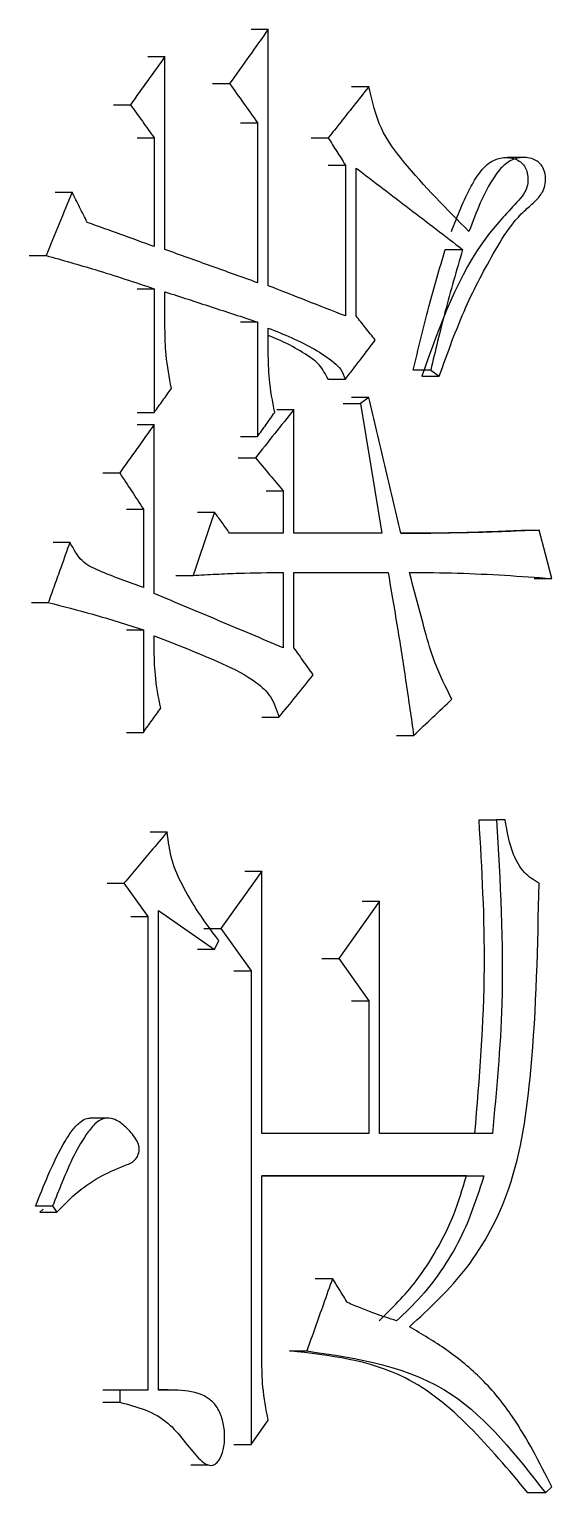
# Model space of a CAD drawing. Header units: millimetres. Extents: x 2251 to 4395, y 932 to 2449.
# Drawn here: x 3148.98 to 3150.86, y 1156.52 to 1161.76 of the extents above; entities that cross this region are included whole.
import ezdxf

# ---------------------------------------------------------------- set-up
doc = ezdxf.new("R2010")
doc.units = ezdxf.units.MM

msp = doc.modelspace()

# ---------------------------------------------------------------- linework, layer by layer
at = {"color": 7, "linetype": 'Continuous', "lineweight": 25}
for p, q in [((3149.777, 1161.7648), (3149.8385, 1161.7648)), ((3149.8385, 1160.8453), (3149.8385, 1161.7648)), ((3149.4071, 1161.6674), (3149.4681, 1161.6674)), ((3149.4681, 1160.9751), (3149.4681, 1161.6674)), ((3149.6385, 1161.57), (3149.6998, 1161.57)), ((3150.1375, 1161.5593), (3150.1995, 1161.5593)), ((3149.2835, 1161.4943), (3149.3442, 1161.4943)), ((3149.7386, 1161.4294), (3149.8, 1161.4294)), ((3149.8, 1161.4294), (3149.8, 1160.8561)), ((3149.3685, 1161.3753), (3149.4294, 1161.3753)), ((3149.4294, 1161.3753), (3149.4294, 1160.9859)), ((3149.992, 1161.3753), (3150.0537, 1161.3753)), ((3150.7586, 1161.3048), (3150.6956, 1161.3048)), ((3150.0533, 1161.278), (3150.1151, 1161.278)), ((3150.1151, 1161.278), (3150.1151, 1160.7371)), ((3150.1534, 1160.7371), (3150.1534, 1161.2672)), ((3149.0743, 1161.1806), (3149.1348, 1161.1806)), ((3148.9812, 1160.9535), (3149.0415, 1160.9535)), ((3150.4734, 1160.9751), (3150.5358, 1160.9751)), ((3149.4294, 1160.8345), (3149.4294, 1160.391)), ((3149.4681, 1160.6938), (3149.4681, 1160.8236)), ((3149.7386, 1160.7155), (3149.8, 1160.7155)), ((3149.8, 1160.7155), (3149.8, 1160.3044)), ((3149.8385, 1160.6073), (3149.8385, 1160.6938)), ((3150.0529, 1160.5099), (3150.1151, 1160.5099)), ((3150.4213, 1160.5424), (3150.359, 1160.5424)), ((3150.4213, 1160.5424), (3150.4518, 1160.5208)), ((3150.1069, 1160.4234), (3150.1688, 1160.4234)), ((3150.1994, 1160.445), (3150.1375, 1160.445)), ((3150.1994, 1160.445), (3150.1688, 1160.4234)), ((3149.8692, 1160.4018), (3149.9308, 1160.4018)), ((3149.9308, 1159.9583), (3149.9308, 1160.4018)), ((3149.3685, 1160.3477), (3149.4294, 1160.3477)), ((3149.4294, 1159.7419), (3149.4294, 1160.3477)), ((3149.7386, 1160.3044), (3149.8, 1160.3044)), ((3149.7309, 1160.2287), (3149.7923, 1160.2287)), ((3149.2448, 1160.1746), (3149.3055, 1160.1746)), ((3149.8308, 1160.1097), (3149.8923, 1160.1097)), ((3149.8923, 1160.1097), (3149.8923, 1159.9583)), ((3149.3299, 1160.0448), (3149.3907, 1160.0448)), ((3149.3907, 1160.0448), (3149.3907, 1159.7635)), ((3149.5846, 1160.034), (3149.6458, 1160.034)), ((3149.8923, 1159.9583), (3149.6998, 1159.9583)), ((3150.2454, 1159.9583), (3149.9308, 1159.9583)), ((3150.7468, 1159.9691), (3150.8098, 1159.9691)), ((3149.0666, 1159.9259), (3149.1271, 1159.9259)), ((3149.5075, 1159.8068), (3149.5686, 1159.8068)), ((3149.8923, 1159.8176), (3149.8923, 1159.5472)), ((3149.9308, 1159.8176), (3150.2683, 1159.8176)), ((3149.9308, 1159.5472), (3149.9308, 1159.8176)), ((3150.2063, 1159.8176), (3150.2683, 1159.8176)), ((3150.7926, 1159.796), (3150.8554, 1159.796)), ((3148.9889, 1159.7095), (3149.0493, 1159.7095)), ((3149.3299, 1159.6121), (3149.3907, 1159.6121)), ((3149.3907, 1159.6121), (3149.3907, 1159.2443)), ((3149.4294, 1159.5472), (3149.4294, 1159.5905)), ((3149.8154, 1159.2984), (3149.8769, 1159.2984)), ((3149.3299, 1159.2443), (3149.3907, 1159.2443)), ((3150.298, 1159.2335), (3150.3601, 1159.2335)), ((3149.4149, 1158.8874), (3149.4759, 1158.8874)), ((3150.5951, 1158.9306), (3150.6577, 1158.9306)), ((3150.6882, 1158.9306), (3150.6577, 1158.9306)), ((3149.8154, 1158.7467), (3149.6689, 1158.5412)), ((3149.754, 1158.7467), (3149.8154, 1158.7467)), ((3149.8154, 1157.8056), (3149.8154, 1158.7467)), ((3149.2602, 1158.7035), (3149.321, 1158.7035)), ((3149.321, 1158.7035), (3149.4062, 1158.5845)), ((3150.2377, 1158.6386), (3150.0921, 1158.433)), ((3150.1757, 1158.6386), (3150.2377, 1158.6386)), ((3150.2377, 1157.8056), (3150.2377, 1158.6386)), ((3149.3453, 1158.5845), (3149.4062, 1158.5845)), ((3149.4062, 1158.5845), (3149.4062, 1156.8861)), ((3149.4449, 1158.6061), (3149.6458, 1158.4655)), ((3149.4449, 1156.8861), (3149.4449, 1158.6061)), ((3149.6077, 1158.5412), (3149.6689, 1158.5412)), ((3149.6689, 1158.5412), (3149.7769, 1158.3898)), ((3149.6458, 1158.4655), (3149.5846, 1158.4655)), ((3149.6458, 1158.4655), (3149.6612, 1158.4979)), ((3150.0303, 1158.433), (3150.0921, 1158.433)), ((3150.0921, 1158.433), (3150.1994, 1158.2816)), ((3149.7155, 1158.3898), (3149.7769, 1158.3898)), ((3149.7769, 1158.3898), (3149.7769, 1156.6914)), ((3150.1375, 1158.2816), (3150.1994, 1158.2816)), ((3150.1994, 1158.2816), (3150.1994, 1157.8056)), ((3149.2604, 1157.8615), (3149.1993, 1157.8615)), ((3150.1994, 1157.8056), (3149.8154, 1157.8056)), ((3150.6425, 1157.8056), (3150.2377, 1157.8056)), ((3149.8154, 1156.9943), (3149.8154, 1157.6542)), ((3149.8154, 1157.6542), (3150.612, 1157.6542)), ((3150.5492, 1157.6542), (3149.8154, 1157.6542)), ((3150.5495, 1157.6542), (3150.612, 1157.6542)), ((3149.0307, 1157.5352), (3149.0196, 1157.5244)), ((3150.0073, 1157.2864), (3150.0691, 1157.2864)), ((3149.9149, 1157.0267), (3149.9769, 1157.0267)), ((3149.3055, 1156.8861), (3149.2448, 1156.8861)), ((3149.2448, 1156.8429), (3149.3055, 1156.8429)), ((3149.3055, 1156.8861), (3149.3055, 1156.8429)), ((3149.4062, 1156.8861), (3149.3055, 1156.8861)), ((3149.4794, 1156.8873), (3149.4449, 1156.8873)), ((3149.7769, 1156.6914), (3149.8385, 1156.778)), ((3149.7155, 1156.6914), (3149.7769, 1156.6914)), ((3149.5611, 1156.6185), (3149.6226, 1156.6185)), ((3150.8326, 1156.5183), (3150.8554, 1156.54)), ((3150.8326, 1156.5183), (3150.7695, 1156.5183))]:
    msp.add_line(p, q, dxfattribs=at)
at = {"color": 7, "linetype": 'Continuous', "lineweight": 25, "flags": 128}
for points in [[(3149.3685, 1160.8345), (3149.3856, 1160.8345), (3149.403, 1160.8345), (3149.4294, 1160.8345)], [(3150.3895, 1160.5208), (3150.4049, 1160.5208), (3150.4205, 1160.5208), (3150.4362, 1160.5208), (3150.4518, 1160.5208)], [(3150.1688, 1160.4234), (3150.2071, 1160.1908), (3150.2454, 1159.9583)], [(3149.3685, 1160.391), (3149.3836, 1160.391), (3149.3991, 1160.391), (3149.4294, 1160.391)], [(3150.8554, 1159.796), (3150.8326, 1159.8826), (3150.8098, 1159.9691)], [(3149.0649, 1157.546), (3149.0436, 1157.546), (3149.0238, 1157.546), (3149.0044, 1157.546)], [(3149.0196, 1157.5244), (3149.0408, 1157.5244), (3149.0606, 1157.5244), (3149.0804, 1157.5244)], [(3149.0649, 1157.546), (3149.0695, 1157.5395), (3149.0742, 1157.533), (3149.0804, 1157.5244)]]:
    msp.add_lwpolyline(points, dxfattribs=at)
at = {"color": 7, "linetype": 'Continuous', "lineweight": 25}
for points, knots in [([(3149.8385, 1161.7648), (3149.8154, 1161.7323), (3149.7692, 1161.6674), (3149.7229, 1161.6025), (3149.6998, 1161.57)], [0, 0, 0, 0, 0.5, 1, 1, 1, 1]), ([(3149.4681, 1161.6674), (3149.4475, 1161.6386), (3149.4062, 1161.5809), (3149.3649, 1161.5232), (3149.3442, 1161.4943)], [0, 0, 0, 0, 0.5, 1, 1, 1, 1]), ([(3149.6998, 1161.57), (3149.7165, 1161.5466), (3149.7499, 1161.4997), (3149.7833, 1161.4529), (3149.8, 1161.4294)], [0, 0, 0, 0, 0.499999, 1, 1, 1, 1]), ([(3150.1994, 1161.5593), (3150.1807, 1161.5356), (3150.1471, 1161.4931), (3150.0985, 1161.4318), (3150.0686, 1161.3942), (3150.0537, 1161.3753)], [0, 0, 0, 0, 0.386049, 0.693024, 1, 1, 1, 1]), ([(3150.5586, 1161.04), (3150.4787, 1161.1201), (3150.367, 1161.232), (3150.2349, 1161.4044), (3150.2114, 1161.5072), (3150.1995, 1161.5592)], [0, 0, 0, 0, 0.5534418, 0.7739919, 1, 1, 1, 1]), ([(3149.3442, 1161.4943), (3149.3584, 1161.4745), (3149.3868, 1161.4348), (3149.4152, 1161.3952), (3149.4294, 1161.3753)], [0, 0, 0, 0, 0.4999981, 1, 1, 1, 1]), ([(3150.0537, 1161.3753), (3150.0639, 1161.3591), (3150.0844, 1161.3267), (3150.1049, 1161.2942), (3150.1151, 1161.278)], [0, 0, 0, 0, 0.5, 1, 1, 1, 1]), ([(3150.4959, 1161.04), (3150.5174, 1161.0959), (3150.5471, 1161.1729), (3150.598, 1161.2559), (3150.6377, 1161.2941), (3150.6814, 1161.3074), (3150.7177, 1161.3035), (3150.7428, 1161.2911), (3150.758, 1161.2752), (3150.7671, 1161.2548), (3150.771, 1161.231), (3150.769, 1161.2056), (3150.7584, 1161.1768), (3150.7078, 1161.1188), (3150.5409, 1160.947), (3150.4545, 1160.7042), (3150.3892, 1160.5208)], [0, 0, 0, 0, 0.133375, 0.183984, 0.225671, 0.267689, 0.304898, 0.324823, 0.34135, 0.357907, 0.374433, 0.39274, 0.411726, 0.44145, 0.578087, 1, 1, 1, 1]), ([(3150.4518, 1160.5208), (3150.4819, 1160.6047), (3150.5385, 1160.7626), (3150.6348, 1160.9433), (3150.7065, 1161.0618), (3150.7591, 1161.1164), (3150.7957, 1161.1463), (3150.8204, 1161.1751), (3150.832, 1161.2047), (3150.8342, 1161.2318), (3150.8295, 1161.2579), (3150.8185, 1161.2791), (3150.7999, 1161.2954), (3150.7702, 1161.306), (3150.7302, 1161.3057), (3150.6849, 1161.2831), (3150.6183, 1161.199), (3150.5846, 1161.1091), (3150.5586, 1161.04)], [0, 0, 0, 0, 0.197358, 0.371625, 0.468384, 0.517135, 0.556849, 0.588366, 0.607485, 0.626642, 0.645535, 0.663735, 0.679959, 0.706516, 0.74747, 0.788159, 0.837188, 1, 1, 1, 1]), ([(3150.1534, 1161.2672), (3150.2173, 1161.2185), (3150.345, 1161.1211), (3150.4722, 1161.0238), (3150.5358, 1160.9751)], [0, 0, 0, 0, 0.5, 1, 1, 1, 1]), ([(3149.1348, 1161.1806), (3149.1193, 1161.1428), (3149.0882, 1161.067), (3149.0571, 1160.9913), (3149.0415, 1160.9535)], [0, 0, 0, 0, 0.499999, 1, 1, 1, 1]), ([(3149.1891, 1161.0724), (3149.1801, 1161.0905), (3149.162, 1161.1265), (3149.1439, 1161.1626), (3149.1348, 1161.1806)], [0, 0, 0, 0, 0.499998, 1, 1, 1, 1]), ([(3149.4294, 1160.9859), (3149.3894, 1161.0003), (3149.3094, 1161.0292), (3149.2292, 1161.058), (3149.1891, 1161.0724)], [0, 0, 0, 0, 0.499999, 1, 1, 1, 1]), ([(3149.0415, 1160.9535), (3149.1004, 1160.9371), (3149.1949, 1160.9109), (3149.3239, 1160.8696), (3149.3942, 1160.8462), (3149.4294, 1160.8345)], [0, 0, 0, 0, 0.452168, 0.726066, 1, 1, 1, 1]), ([(3149.8, 1160.8561), (3149.7447, 1160.8759), (3149.6343, 1160.9156), (3149.5235, 1160.9553), (3149.4681, 1160.9751)], [0, 0, 0, 0, 0.5000001, 1, 1, 1, 1]), ([(3150.3587, 1160.5424), (3150.3767, 1160.6185), (3150.403, 1160.7295), (3150.4433, 1160.8728), (3150.4631, 1160.941), (3150.4731, 1160.9751)], [0, 0, 0, 0, 0.52212, 0.761035, 1, 1, 1, 1]), ([(3150.5358, 1160.9751), (3150.5249, 1160.9379), (3150.5032, 1160.8634), (3150.4632, 1160.7199), (3150.4377, 1160.6121), (3150.4213, 1160.5424)], [0, 0, 0, 0, 0.260983, 0.521979, 1, 1, 1, 1]), ([(3149.4681, 1160.8236), (3149.5235, 1160.8056), (3149.6343, 1160.7696), (3149.7447, 1160.7335), (3149.8, 1160.7155)], [0, 0, 0, 0, 0.4999999, 1, 1, 1, 1]), ([(3150.1151, 1160.7371), (3150.0691, 1160.7551), (3149.977, 1160.7912), (3149.8846, 1160.8273), (3149.8385, 1160.8453)], [0, 0, 0, 0, 0.5, 1, 1, 1, 1]), ([(3150.2224, 1160.6506), (3150.2109, 1160.665), (3150.1879, 1160.6938), (3150.1649, 1160.7227), (3150.1534, 1160.7371)], [0, 0, 0, 0, 0.500001, 1, 1, 1, 1]), ([(3149.4913, 1160.4775), (3149.4836, 1160.5173), (3149.4698, 1160.5884), (3149.4686, 1160.6616), (3149.4681, 1160.6938)], [0, 0, 0, 0, 0.558835, 1, 1, 1, 1]), ([(3149.8385, 1160.6938), (3149.8949, 1160.671), (3149.9764, 1160.638), (3150.0609, 1160.5823), (3150.1005, 1160.5468), (3150.1102, 1160.5223), (3150.115, 1160.5099)], [0, 0, 0, 0, 0.5541785, 0.8003972, 0.8992106, 1, 1, 1, 1]), ([(3150.0529, 1160.5099), (3150.0434, 1160.5284), (3150.0246, 1160.565), (3149.9703, 1160.601), (3149.9101, 1160.6378), (3149.8618, 1160.6574), (3149.8385, 1160.6669)], [0, 0, 0, 0, 0.202373, 0.400807, 0.70993, 1, 1, 1, 1]), ([(3150.1151, 1160.5099), (3150.1243, 1160.522), (3150.1427, 1160.5461), (3150.1785, 1160.593), (3150.205, 1160.6278), (3150.2224, 1160.6506)], [0, 0, 0, 0, 0.257094, 0.5141879, 1, 1, 1, 1]), ([(3149.8616, 1160.391), (3149.8539, 1160.4307), (3149.8402, 1160.5019), (3149.839, 1160.575), (3149.8385, 1160.6073)], [0, 0, 0, 0, 0.558835, 1, 1, 1, 1]), ([(3149.4294, 1160.391), (3149.4397, 1160.4054), (3149.4604, 1160.4342), (3149.481, 1160.4631), (3149.4913, 1160.4775)], [0, 0, 0, 0, 0.5, 1, 1, 1, 1]), ([(3150.3143, 1159.9583), (3150.2951, 1160.0394), (3150.2569, 1160.2017), (3150.2186, 1160.3639), (3150.1994, 1160.445)], [0, 0, 0, 0, 0.5, 1, 1, 1, 1]), ([(3149.9308, 1160.4018), (3149.9077, 1160.3729), (3149.8616, 1160.3152), (3149.8154, 1160.2575), (3149.7923, 1160.2287)], [0, 0, 0, 0, 0.5, 1, 1, 1, 1]), ([(3149.8, 1160.3044), (3149.8102, 1160.3188), (3149.8308, 1160.3477), (3149.8513, 1160.3765), (3149.8616, 1160.391)], [0, 0, 0, 0, 0.5, 1, 1, 1, 1]), ([(3149.4294, 1160.3477), (3149.4088, 1160.3188), (3149.3675, 1160.2611), (3149.3262, 1160.2035), (3149.3055, 1160.1746)], [0, 0, 0, 0, 0.5, 1, 1, 1, 1]), ([(3149.7923, 1160.2287), (3149.809, 1160.2089), (3149.8423, 1160.1692), (3149.8757, 1160.1295), (3149.8923, 1160.1097)], [0, 0, 0, 0, 0.499998, 1, 1, 1, 1]), ([(3149.3055, 1160.1746), (3149.3197, 1160.153), (3149.3481, 1160.1097), (3149.3765, 1160.0664), (3149.3907, 1160.0448)], [0, 0, 0, 0, 0.4999982, 1, 1, 1, 1]), ([(3149.6458, 1160.034), (3149.6329, 1159.9961), (3149.6072, 1159.9204), (3149.5815, 1159.8447), (3149.5686, 1159.8068)], [0, 0, 0, 0, 0.499999, 1, 1, 1, 1]), ([(3149.6998, 1159.9583), (3149.6908, 1159.9709), (3149.6728, 1159.9961), (3149.6548, 1160.0214), (3149.6458, 1160.034)], [0, 0, 0, 0, 0.5000006, 1, 1, 1, 1]), ([(3150.3142, 1159.9584), (3150.3387, 1159.9585), (3150.4084, 1159.9586), (3150.5528, 1159.9604), (3150.6723, 1159.9657), (3150.7468, 1159.9691)], [0, 0, 0, 0, 0.169125, 0.482016, 1, 1, 1, 1]), ([(3150.8098, 1159.9691), (3150.7198, 1159.9651), (3150.6275, 1159.961), (3150.5325, 1159.9595), (3150.5254, 1159.9594), (3150.5184, 1159.9593), (3150.5114, 1159.9592), (3150.5043, 1159.9591), (3150.4973, 1159.9591), (3150.4903, 1159.959), (3150.4833, 1159.9589), (3150.4739, 1159.9588), (3150.4645, 1159.9588), (3150.4551, 1159.9587), (3150.4481, 1159.9586), (3150.441, 1159.9586), (3150.434, 1159.9586), (3150.427, 1159.9585), (3150.4199, 1159.9585), (3150.4129, 1159.9585), (3150.4035, 1159.9584), (3150.3941, 1159.9584), (3150.3847, 1159.9584), (3150.3777, 1159.9584), (3150.3706, 1159.9583), (3150.3636, 1159.9583), (3150.3565, 1159.9583), (3150.3495, 1159.9583), (3150.3425, 1159.9583), (3150.3354, 1159.9583), (3150.326, 1159.9583), (3150.319, 1159.9583), (3150.3143, 1159.9583)], [0, 0, 0, 0, 0.54643, 0.560604, 0.574777, 0.588951, 0.603124, 0.617298, 0.631471, 0.645645, 0.659818, 0.673992, 0.702339, 0.716512, 0.730686, 0.744859, 0.759033, 0.773206, 0.78738, 0.801553, 0.815726, 0.844073, 0.858247, 0.87242, 0.886594, 0.900767, 0.914941, 0.929114, 0.943288, 0.957461, 0.971635, 1, 1, 1, 1]), ([(3149.127, 1159.9259), (3149.116, 1159.8952), (3149.0976, 1159.8438), (3149.0717, 1159.7716), (3149.0568, 1159.7302), (3149.0493, 1159.7095)], [0, 0, 0, 0, 0.425233, 0.712616, 1, 1, 1, 1]), ([(3149.3907, 1159.7635), (3149.3376, 1159.7823), (3149.2634, 1159.8085), (3149.1658, 1159.8534), (3149.1401, 1159.9015), (3149.1271, 1159.9258)], [0, 0, 0, 0, 0.554938, 0.774738, 1, 1, 1, 1]), ([(3149.5686, 1159.8068), (3149.5961, 1159.8084), (3149.6512, 1159.8116), (3149.7591, 1159.816), (3149.8395, 1159.817), (3149.8923, 1159.8176)], [0, 0, 0, 0, 0.254777, 0.50956, 1, 1, 1, 1]), ([(3150.2683, 1159.8176), (3150.2805, 1159.7466), (3150.3033, 1159.614), (3150.3334, 1159.4191), (3150.3512, 1159.2954), (3150.3601, 1159.2335)], [0, 0, 0, 0, 0.366425, 0.683185, 1, 1, 1, 1]), ([(3150.3449, 1159.8176), (3150.4024, 1159.8172), (3150.5166, 1159.8162), (3150.6868, 1159.8078), (3150.7992, 1159.8), (3150.8554, 1159.796)], [0, 0, 0, 0, 0.337206, 0.668546, 1, 1, 1, 1]), ([(3150.4974, 1159.3631), (3150.4754, 1159.4059), (3150.4357, 1159.4831), (3150.3919, 1159.6397), (3150.3633, 1159.7481), (3150.3449, 1159.8176)], [0, 0, 0, 0, 0.308167, 0.555958, 1, 1, 1, 1]), ([(3149.8923, 1159.5472), (3149.8154, 1159.5797), (3149.6614, 1159.6446), (3149.5067, 1159.7095), (3149.4294, 1159.7419)], [0, 0, 0, 0, 0.5, 1, 1, 1, 1]), ([(3149.0493, 1159.7095), (3149.1026, 1159.696), (3149.1866, 1159.6748), (3149.3, 1159.6407), (3149.3605, 1159.6216), (3149.3907, 1159.6121)], [0, 0, 0, 0, 0.465077, 0.732515, 1, 1, 1, 1]), ([(3149.4294, 1159.5905), (3149.5114, 1159.5585), (3149.6364, 1159.5098), (3149.7774, 1159.4417), (3149.8516, 1159.3759), (3149.8684, 1159.3245), (3149.8769, 1159.2984)], [0, 0, 0, 0, 0.493627, 0.751972, 0.874128, 1, 1, 1, 1]), ([(3149.4526, 1159.3309), (3149.4449, 1159.3706), (3149.4312, 1159.4418), (3149.4299, 1159.5149), (3149.4294, 1159.5472)], [0, 0, 0, 0, 0.558835, 1, 1, 1, 1]), ([(3150, 1159.4499), (3149.9884, 1159.4661), (3149.9654, 1159.4985), (3149.9423, 1159.531), (3149.9308, 1159.5472)], [0, 0, 0, 0, 0.500002, 1, 1, 1, 1]), ([(3149.8769, 1159.2984), (3149.8975, 1159.3236), (3149.9385, 1159.3741), (3149.9795, 1159.4246), (3150, 1159.4499)], [0, 0, 0, 0, 0.5, 1, 1, 1, 1]), ([(3150.3601, 1159.2335), (3150.383, 1159.2551), (3150.4288, 1159.2983), (3150.4746, 1159.3415), (3150.4974, 1159.3631)], [0, 0, 0, 0, 0.5, 1, 1, 1, 1]), ([(3149.3907, 1159.2443), (3149.401, 1159.2587), (3149.4217, 1159.2876), (3149.4423, 1159.3164), (3149.4526, 1159.3309)], [0, 0, 0, 0, 0.5, 1, 1, 1, 1]), ([(3149.4758, 1158.8874), (3149.4565, 1158.8643), (3149.421, 1158.8221), (3149.3694, 1158.7608), (3149.3371, 1158.7226), (3149.321, 1158.7035)], [0, 0, 0, 0, 0.375947, 0.687973, 1, 1, 1, 1]), ([(3149.6612, 1158.4979), (3149.633, 1158.5355), (3149.5864, 1158.5976), (3149.5306, 1158.6942), (3149.4882, 1158.7838), (3149.48, 1158.8527), (3149.4759, 1158.8874)], [0, 0, 0, 0, 0.334836, 0.553745, 0.775373, 1, 1, 1, 1]), ([(3150.5796, 1157.8056), (3150.596, 1158.004), (3150.6269, 1158.3785), (3150.6051, 1158.754), (3150.5949, 1158.9306)], [0, 0, 0, 0, 0.529593, 1, 1, 1, 1]), ([(3150.6577, 1158.9306), (3150.6704, 1158.7101), (3150.692, 1158.3341), (3150.657, 1157.9602), (3150.6425, 1157.8056)], [0, 0, 0, 0, 0.586461, 1, 1, 1, 1]), ([(3150.8099, 1158.7035), (3150.7914, 1158.7146), (3150.7537, 1158.7373), (3150.7076, 1158.8184), (3150.6956, 1158.8877), (3150.6882, 1158.9306)], [0, 0, 0, 0, 0.268929, 0.548046, 1, 1, 1, 1]), ([(3150.3448, 1157.1134), (3150.4169, 1157.1794), (3150.5619, 1157.3122), (3150.7311, 1157.6275), (3150.7981, 1158.1115), (3150.8054, 1158.4796), (3150.8099, 1158.7035)], [0, 0, 0, 0, 0.1896226, 0.3813011, 0.6238123, 1, 1, 1, 1]), ([(3149.0041, 1157.546), (3149.0184, 1157.5826), (3149.0504, 1157.664), (3149.0951, 1157.7565), (3149.1378, 1157.8225), (3149.1654, 1157.8505), (3149.1879, 1157.862), (3149.1973, 1157.8609), (3149.1989, 1157.8607)], [0, 0, 0, 0, 0.2969306, 0.6611888, 0.7869911, 0.9138322, 0.9854391, 1, 1, 1, 1]), ([(3149.0804, 1157.5244), (3149.1054, 1157.5503), (3149.18, 1157.6274), (3149.2775, 1157.6742), (3149.3519, 1157.7023), (3149.3661, 1157.7178), (3149.374, 1157.734), (3149.3767, 1157.7485), (3149.3749, 1157.7639), (3149.3619, 1157.7924), (3149.3344, 1157.8238), (3149.3003, 1157.853), (3149.2698, 1157.8627), (3149.2457, 1157.8606), (3149.2189, 1157.8449), (3149.1611, 1157.7756), (3149.1128, 1157.6676), (3149.0761, 1157.5746), (3149.0649, 1157.546)], [0, 0, 0, 0, 0.115812, 0.344661, 0.368828, 0.393191, 0.409898, 0.422378, 0.434924, 0.453159, 0.514674, 0.56658, 0.599651, 0.625811, 0.651928, 0.703899, 0.908913, 1, 1, 1, 1]), ([(3150.2366, 1157.135), (3150.2827, 1157.1801), (3150.3592, 1157.255), (3150.4445, 1157.389), (3150.508, 1157.5138), (3150.5354, 1157.6072), (3150.5492, 1157.6542)], [0, 0, 0, 0, 0.332937, 0.552321, 0.774679, 1, 1, 1, 1]), ([(3150.612, 1157.6542), (3150.589, 1157.5826), (3150.5512, 1157.4655), (3150.4686, 1157.3256), (3150.3898, 1157.2205), (3150.3291, 1157.1633), (3150.299, 1157.135)], [0, 0, 0, 0, 0.34637, 0.567178, 0.784978, 1, 1, 1, 1]), ([(3150.0691, 1157.2864), (3150.0582, 1157.2557), (3150.0374, 1157.1971), (3150.0067, 1157.1106), (3149.9868, 1157.0547), (3149.9769, 1157.0267)], [0, 0, 0, 0, 0.354383, 0.677192, 1, 1, 1, 1]), ([(3150.1228, 1157.1999), (3150.1138, 1157.2143), (3150.0959, 1157.2431), (3150.078, 1157.272), (3150.0691, 1157.2864)], [0, 0, 0, 0, 0.499998, 1, 1, 1, 1]), ([(3150.299, 1157.135), (3150.2726, 1157.143), (3150.2297, 1157.1562), (3150.1714, 1157.1796), (3150.139, 1157.1931), (3150.1228, 1157.1999)], [0, 0, 0, 0, 0.443144, 0.721519, 1, 1, 1, 1]), ([(3150.8554, 1156.54), (3150.8116, 1156.6263), (3150.74, 1156.7675), (3150.6082, 1156.929), (3150.4807, 1157.0332), (3150.39, 1157.0867), (3150.3448, 1157.1133)], [0, 0, 0, 0, 0.347372, 0.56793, 0.785018, 1, 1, 1, 1]), ([(3149.8385, 1156.778), (3149.8308, 1156.8177), (3149.8171, 1156.8889), (3149.8159, 1156.962), (3149.8154, 1156.9943)], [0, 0, 0, 0, 0.558835, 1, 1, 1, 1]), ([(3150.7695, 1156.5183), (3150.632, 1156.6827), (3150.3888, 1156.9733), (3150.0585, 1157.0105), (3149.9149, 1157.0267)], [0, 0, 0, 0, 0.5655168, 1, 1, 1, 1]), ([(3149.9769, 1157.0267), (3150.1605, 1156.9997), (3150.4932, 1156.9506), (3150.7276, 1156.6521), (3150.8326, 1156.5183)], [0, 0, 0, 0, 0.551895, 1, 1, 1, 1]), ([(3149.3055, 1156.8429), (3149.3674, 1156.8264), (3149.4792, 1156.7967), (3149.5568, 1156.6721), (3149.6113, 1156.6207), (3149.6357, 1156.6137), (3149.6528, 1156.6234), (3149.6665, 1156.6416), (3149.6793, 1156.6747), (3149.6841, 1156.7225), (3149.6774, 1156.7733), (3149.6608, 1156.8201), (3149.6167, 1156.8702), (3149.5387, 1156.8876), (3149.4761, 1156.8866), (3149.4449, 1156.8861)], [0, 0, 0, 0, 0.230315, 0.416653, 0.453363, 0.487574, 0.504133, 0.522235, 0.561764, 0.612067, 0.663426, 0.714082, 0.762172, 0.881162, 1, 1, 1, 1])]:
    msp.add_open_spline(points, degree=3, knots=knots, dxfattribs=at)

doc.saveas('drawing.dxf')
